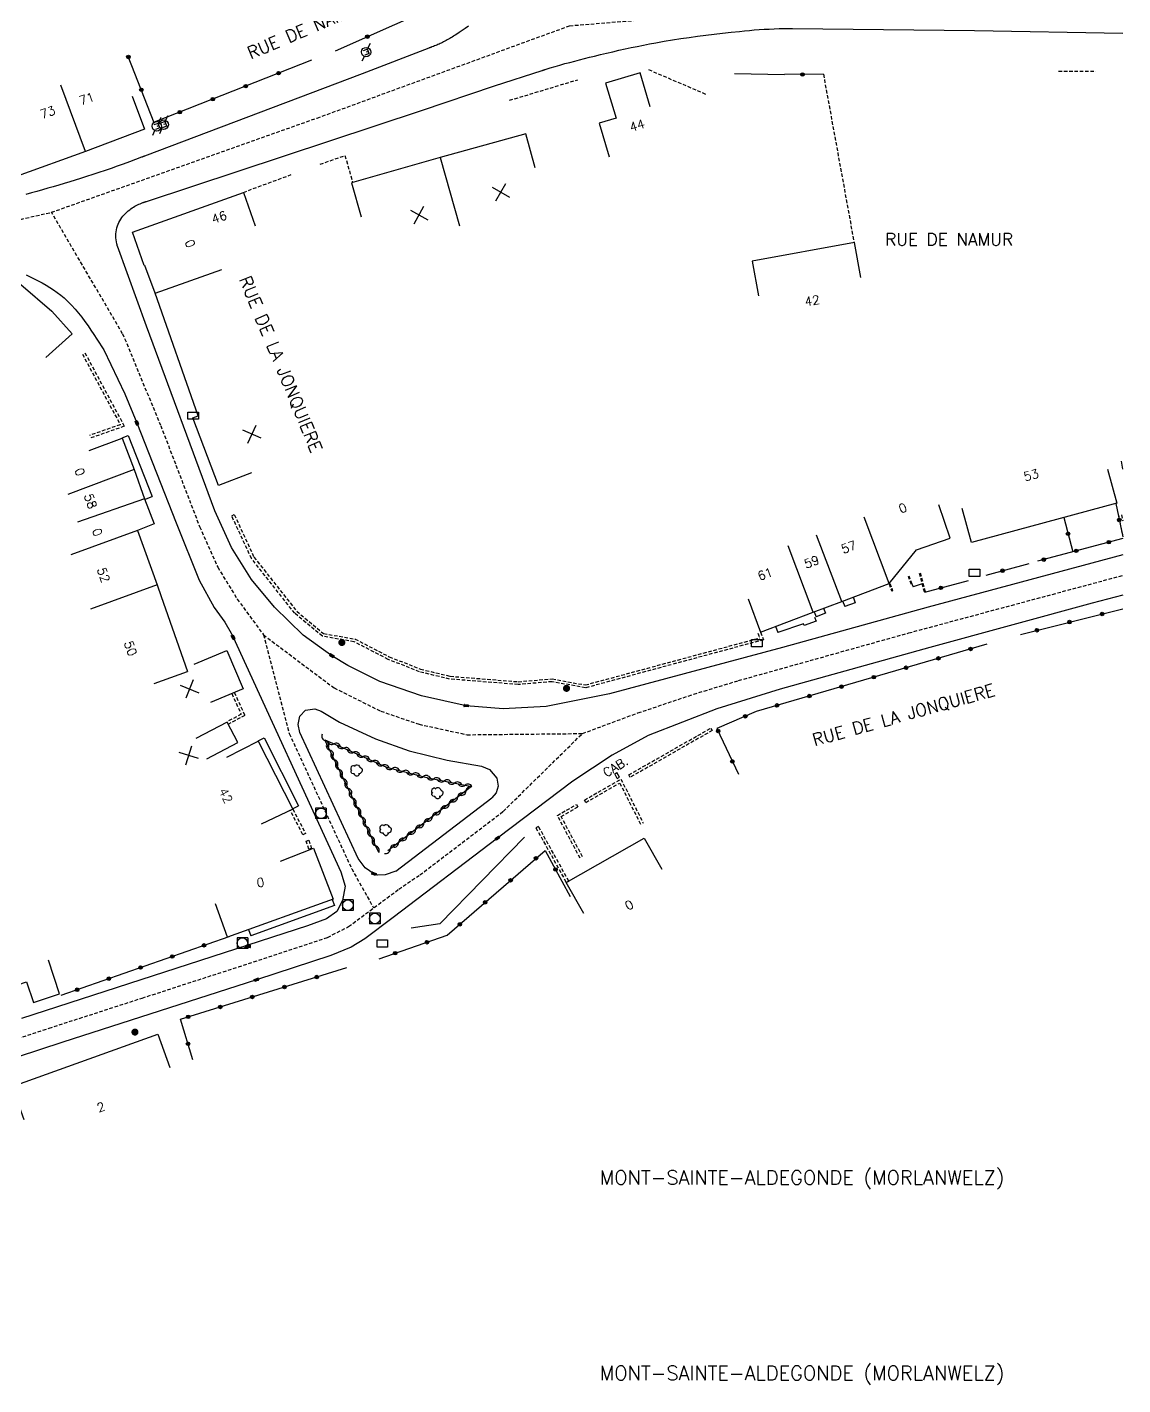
# Model space of a CAD drawing. Header units: millimetres. Extents: x 139000 to 140000, y 124000 to 124885.
# Drawn here: x 139845.2 to 140000, y 124235.2 to 124426.9 of the extents above; entities that cross this region are included whole.
import ezdxf
from ezdxf.enums import TextEntityAlignment as Align

# ---------------------------------------------------------------- set-up
doc = ezdxf.new("R2010")
doc.units = ezdxf.units.MM
doc.linetypes.add('DASHED', pattern=[0.75, 0.5, -0.25])
doc.layers.get('0').update_dxf_attribs({"linetype": 'CONTINUOUS'})
for name, color, linetype in [('W0001', 6, 'DASHED'), ('W0008', 7, 'CONTINUOUS'), ('W0100', 7, 'CONTINUOUS'), ('W0105', 7, 'CONTINUOUS'), ('W0112', 1, 'DASHED'), ('W0300', 7, 'CONTINUOUS'), ('W0302', 3, 'CONTINUOUS'), ('W0310', 3, 'CONTINUOUS'), ('W0322', 7, 'CONTINUOUS'), ('W0400', 7, 'CONTINUOUS'), ('W0420', 7, 'CONTINUOUS'), ('W0471', 7, 'CONTINUOUS'), ('W0980', 7, 'CONTINUOUS'), ('W0984', 7, 'CONTINUOUS'), ('W0989', 7, 'CONTINUOUS'), ('W0991', 7, 'CONTINUOUS'), ('W1102', 7, 'CONTINUOUS'), ('W1471', 7, 'CONTINUOUS'), ('W1473', 7, 'CONTINUOUS')]:
    doc.layers.add(name, color=color, linetype=linetype)
doc.styles.get("Standard").update_dxf_attribs({"font": 'romans.shx', "width": 0.85})

# ---------------------------------------------------------------- blocks, each defined once
blk = doc.blocks.new('t322o')
at = {"color": 0, "linetype": 'Continuous'}
for radius in [0.25, 0.15]:
    blk.add_circle((0, 0), radius, dxfattribs=at)
blk = doc.blocks.new('t310o')
at = {"color": 0, "linetype": 'Continuous'}
for centre, start, end in [((-0.5, 0.38), 216.8699, 323.1304), ((0.5, -0.37), 36.8699, 143.1303)]:
    blk.add_arc(centre, 0.625, start, end, dxfattribs=at)
blk = doc.blocks.new('T400')
for p, q in [((-0.15, 0.3), (0.15, 0.3)), ((-0.15, -0.25), (-0.15, 0.3)), ((-0.15, 0.15), (0.15, 0.15)), ((-0.15, 0), (0.15, 0)), ((0.15, 0.3), (0.15, -0.25)), ((-0.15, -0.15), (0.15, -0.15)), ((-0.15, -0.25), (-0.15, -0.3)), ((-0.15, -0.3), (0.15, -0.3)), ((0.15, -0.3), (0.15, -0.25))]:
    blk.add_line(p, q)
blk = doc.blocks.new('T300')
for p, q in [((-0.8, 0.51), (-0.86, 0.34)), ((-0.86, 0.34), (-0.86, 0.17)), ((-0.86, 0.17), (-0.74, 0.06)), ((-0.69, 0.63), (-0.8, 0.51)), ((-0.8, -0.06), (-0.74, 0.06)), ((-0.74, 0.06), (-0.69, 0.11)), ((-0.57, 0.69), (-0.69, 0.63)), ((-0.46, 0.69), (-0.57, 0.69)), ((-0.29, 0.63), (-0.46, 0.69)), ((-0.29, 0.63), (-0.17, 0.74)), ((-0.23, 0.57), (-0.29, 0.63)), ((-0.17, 0.74), (-0.06, 0.8)), ((-0.06, 0.8), (0.06, 0.8)), ((0.06, 0.8), (0.23, 0.74)), ((0.23, 0.74), (0.34, 0.63)), ((0.34, 0.63), (0.4, 0.51)), ((0.46, 0.46), (0.34, 0.46)), ((0.4, 0.51), (0.4, 0.46)), ((0.57, 0.4), (0.46, 0.46)), ((0.57, 0.4), (0.69, 0.29)), ((0.69, 0.29), (0.74, 0.17)), ((0.74, 0.06), (0.69, -0.17)), ((0.74, 0.17), (0.74, 0.06)), ((-0.8, -0.17), (-0.8, -0.06)), ((-0.8, -0.23), (-0.8, -0.17)), ((-0.74, -0.34), (-0.8, -0.23)), ((-0.69, -0.4), (-0.74, -0.34)), ((-0.51, -0.46), (-0.69, -0.4)), ((-0.4, -0.46), (-0.51, -0.46)), ((-0.4, -0.46), (-0.34, -0.46)), ((-0.34, -0.46), (-0.34, -0.4)), ((-0.34, -0.51), (-0.34, -0.46)), ((-0.29, -0.63), (-0.34, -0.51)), ((-0.17, -0.74), (-0.29, -0.63)), ((-0.06, -0.8), (-0.17, -0.74)), ((0.06, -0.8), (-0.06, -0.8)), ((0.17, -0.74), (0.06, -0.8)), ((0.23, -0.69), (0.17, -0.74)), ((0.29, -0.46), (0.23, -0.46)), ((0.29, -0.63), (0.23, -0.69)), ((0.46, -0.4), (0.29, -0.46)), ((0.34, -0.51), (0.29, -0.63)), ((0.34, -0.51), (0.34, -0.46)), ((0.57, -0.34), (0.46, -0.4)), ((0.63, -0.29), (0.57, -0.34)), ((0.69, -0.17), (0.63, -0.29))]:
    blk.add_line(p, q)
blk = doc.blocks.new('T420')
for p, q in [((0.75, 0.75), (-0.75, 0.75)), ((-0.75, 0.75), (-0.75, -0.75)), ((0.75, 0.75), (0.75, -0.75)), ((0.75, -0.75), (-0.75, -0.75))]:
    blk.add_line(p, q)
blk.add_ellipse((0, 0), major_axis=(-0.53, 0.53), ratio=1, start_param=3.926991, end_param=10.210176)
blk = doc.blocks.new('t991o')
at = {"color": 0, "linetype": 'Continuous'}
for p, q in [((-1, 1), (1, -1)), ((-1, -1), (1, 1))]:
    blk.add_line(p, q, dxfattribs=at)
blk = doc.blocks.new('T471')
for p, q in [((-0.333334, 0.333334), (-0.333334, -0.333334)), ((-0.333334, 0.333334), (0.333334, 0.333334)), ((-0.333334, 0), (0, 0)), ((0.500001, 0.500001), (1.000002, 1.000002)), ((-0.500001, -0.500001), (-1.000002, -1.000002)), ((-0.333334, -0.333334), (0.333334, -0.333334))]:
    blk.add_line(p, q)
blk.add_ellipse((0, 0), major_axis=(0.471405, 0.471405), ratio=1, start_param=5.4977871438, end_param=11.780972451)
blk = doc.blocks.new('T1471')
at = {"color": 0, "linetype": 'Continuous', "flags": 128}
blk.add_lwpolyline([(-0.75, -0.5), (-0.75, 0.5), (0.75, 0.5), (0.75, -0.5), (-0.75, -0.5)], dxfattribs=at)
blk = doc.blocks.new('T1473')
at = {"color": 0, "linetype": 'Continuous', "const_width": 0.5, "flags": 128}
blk.add_lwpolyline([(-0.25, 0, 1), (0.25, 0, 1)], format="xyb", close=True, dxfattribs=at)

msp = doc.modelspace()

# ---------------------------------------------------------------- linework, layer by layer
at = {"layer": 'W0001'}
for points in [[(139657.77, 124357.81), (139690.94, 124365.19), (139716.61, 124370.99), (139734.64, 124375.05), (139773.84, 124383.88), (139826.67, 124395.81), (139848.62, 124400.77), (139886.16, 124414.09), (139921.83, 124427.12), (139940.89, 124428.68), (139951.11, 124429.09), (139967.5, 124428.96), (139981.75, 124428.54), (140000, 124428.36)], [(139858.67, 124383.62), (139848.62, 124400.77)], [(139858.67, 124383.62), (139864.05, 124370.63), (139869.55, 124356.37), (139872.11, 124350.63), (139874.86, 124346.14), (139878.57, 124341.09), (139888.55, 124333.59), (139895.15, 124330.31), (139900.56, 124328.46), (139907.34, 124326.98), (139923.64, 124327.15)], [(139752.24, 124247.23), (139758.36, 124249.1), (139762.19, 124250.75), (139768.71, 124253.65), (139791.48, 124263.79), (139813.88, 124273.65), (139819.18, 124275.78), (139825.15, 124277.92), (139832.45, 124280.35), (139848.27, 124285.53), (139861.44, 124289.79), (139875.05, 124294.2), (139887.63, 124298.36), (139890.6, 124299.88), (139897.69, 124305.16), (139900.68, 124307.18), (139912.44, 124316.15), (139923.64, 124327.15), (139931.49, 124330.07), (139939.38, 124332.71), (139945.7, 124334.63), (139969.75, 124341.36), (140000, 124349.49)], [(139878.57, 124341.09), (139882.22, 124327.14), (139891.04, 124308.03), (139894.14, 124302.52)]]:
    msp.add_lwpolyline(points, dxfattribs=at)
at = {"layer": 'W0008'}
msp.add_line((139897.28, 124307.71), (139910.83, 124318.05), dxfattribs=at)
for points in [[(139907.55, 124427.04), (139907.09, 124426.74), (139906.64, 124426.45), (139906.2, 124426.16), (139905.75, 124425.86), (139905.58, 124425.75), (139905.41, 124425.64), (139905.23, 124425.53), (139905.06, 124425.43), (139904.89, 124425.32), (139904.72, 124425.22), (139904.55, 124425.12), (139904.38, 124425.02), (139904.2, 124424.92), (139904.02, 124424.83), (139903.86, 124424.75), (139903.7, 124424.68), (139903.55, 124424.61), (139903.39, 124424.54), (139903.23, 124424.47), (139903.06, 124424.4), (139902.91, 124424.34), (139902.75, 124424.27), (139902.58, 124424.2), (139902.42, 124424.14), (139902.38, 124424.12), (139902.33, 124424.1), (139902.28, 124424.09), (139902.22, 124424.07), (139902.17, 124424.05), (139902.12, 124424.03), (139902.08, 124424.01), (139902.03, 124423.99), (139901.98, 124423.98), (139901.94, 124423.95), (139892.5, 124420.35), (139861.78, 124408.7), (139861.73, 124408.69), (139861.69, 124408.67), (139861.64, 124408.66), (139861.59, 124408.64), (139861.56, 124408.62), (139861.52, 124408.61), (139861.47, 124408.59), (139861.42, 124408.57), (139861.38, 124408.55), (139861.34, 124408.54), (139861.34, 124408.54), (139860.48, 124408.22), (139859.62, 124407.91), (139858.77, 124407.59), (139857.91, 124407.29), (139857.05, 124406.98), (139856.19, 124406.69), (139855.33, 124406.4), (139854.45, 124406.11), (139853.59, 124405.83), (139852.72, 124405.55), (139851.95, 124405.31), (139851.19, 124405.07), (139850.42, 124404.84), (139849.66, 124404.61), (139848.88, 124404.38), (139848.11, 124404.16), (139847.33, 124403.95), (139846.55, 124403.73), (139845.78, 124403.52), (139845, 124403.3)], [(139862.05, 124384.67), (139857.94, 124395.99), (139857.94, 124395.99), (139857.92, 124396.02), (139857.92, 124396.05), (139857.91, 124396.09), (139857.91, 124396.12), (139857.89, 124396.15), (139857.89, 124396.18), (139857.88, 124396.21), (139857.88, 124396.24), (139857.86, 124396.27), (139857.86, 124396.3), (139857.86, 124396.3), (139857.8, 124396.58), (139857.75, 124396.86), (139857.73, 124397.15), (139857.72, 124397.43), (139857.73, 124397.72), (139857.75, 124398.01), (139857.8, 124398.29), (139857.86, 124398.56), (139857.94, 124398.84), (139858.03, 124399.1), (139858.14, 124399.34), (139858.27, 124399.58), (139858.41, 124399.8), (139858.55, 124400.02), (139858.72, 124400.23), (139858.89, 124400.43), (139859.06, 124400.62), (139859.27, 124400.8), (139859.47, 124400.98), (139859.67, 124401.14), (139859.67, 124401.14), (139859.84, 124401.27), (139860.02, 124401.39), (139860.2, 124401.51), (139860.39, 124401.62), (139860.58, 124401.72), (139860.77, 124401.82), (139860.95, 124401.91), (139861.16, 124401.99), (139861.36, 124402.07), (139861.55, 124402.15), (139861.61, 124402.16), (139861.66, 124402.19), (139861.7, 124402.2), (139861.75, 124402.22), (139861.8, 124402.23), (139861.86, 124402.25), (139861.91, 124402.27), (139861.95, 124402.28), (139862, 124402.3), (139862.05, 124402.31), (139900.92, 124415.17), (139911.22, 124418.63), (139917.94, 124420.8), (139917.94, 124420.8), (139917.97, 124420.81), (139918.02, 124420.82), (139918.06, 124420.84), (139918.11, 124420.85), (139918.16, 124420.87), (139918.2, 124420.88), (139918.25, 124420.9), (139918.3, 124420.91), (139918.33, 124420.92), (139918.38, 124420.94), (139919.06, 124421.16), (139919.77, 124421.37), (139920.45, 124421.56), (139921.14, 124421.77), (139921.84, 124421.95), (139922.55, 124422.14), (139923.23, 124422.32), (139923.94, 124422.5), (139924.64, 124422.67), (139925.34, 124422.84), (139926.2, 124423.05), (139927.06, 124423.26), (139927.94, 124423.45), (139928.8, 124423.65), (139929.66, 124423.84), (139930.53, 124424.03), (139931.39, 124424.21), (139932.27, 124424.38), (139933.12, 124424.55), (139934, 124424.71), (139934, 124424.71), (139935.17, 124424.92), (139936.36, 124425.12), (139937.53, 124425.3), (139938.72, 124425.48), (139939.89, 124425.65), (139941.08, 124425.8), (139942.27, 124425.95), (139943.45, 124426.08), (139944.64, 124426.21), (139945.83, 124426.33), (139946.53, 124426.4), (139947.23, 124426.46), (139947.92, 124426.52), (139948.62, 124426.57), (139949.33, 124426.62), (139950.03, 124426.66), (139950.72, 124426.69), (139951.42, 124426.71), (139952.12, 124426.72), (139952.83, 124426.72), (139952.88, 124426.72), (139952.92, 124426.72), (139952.97, 124426.72), (139953.02, 124426.72), (139953.08, 124426.72), (139953.12, 124426.72), (139953.17, 124426.72), (139953.22, 124426.72), (139953.28, 124426.72), (139953.33, 124426.72), (139979.06, 124426.44), (140000, 124426.06)], [(139945.11, 124420.39), (139952.17, 124420.22)], [(139845.06, 124391.94), (139845.62, 124391.66), (139846.19, 124391.38), (139846.75, 124391.09), (139847.31, 124390.8), (139847.86, 124390.48), (139848.39, 124390.16), (139848.92, 124389.81), (139849.42, 124389.45), (139849.92, 124389.08), (139850.41, 124388.68), (139850.94, 124388.18), (139851.45, 124387.66), (139851.95, 124387.11), (139852.44, 124386.54), (139852.89, 124385.95), (139853.34, 124385.35), (139853.78, 124384.74), (139854.2, 124384.12), (139854.62, 124383.49), (139855.05, 124382.87)], [(140000, 124352.38), (139972.49, 124344.98), (139951.9, 124339.3), (139927.46, 124332.74), (139918.51, 124330.97), (139912.46, 124330.65), (139907.2, 124331.08), (139900.89, 124332.46), (139895.02, 124334.5), (139890.51, 124336.75), (139888.22, 124338.14), (139884.16, 124341.06), (139880.15, 124344.99), (139876.88, 124348.9), (139874.05, 124353.43), (139871.71, 124358.62), (139862.05, 124384.67)], [(139855.05, 124382.87), (139856.02, 124381.34), (139859, 124375.11), (139860.68, 124371.02), (139866.23, 124356.89), (139869.47, 124348.79), (139871.6, 124344.96), (139873.1, 124342.88), (139874.01, 124341.32), (139874.29, 124340.76), (139889.5, 124307.63), (139890.13, 124305.61), (139889.74, 124303.57), (139888.92, 124302.01), (139887.46, 124301), (139884.78, 124300), (139844.4, 124286.88)], [(140000, 124346.67), (139995.66, 124345.57), (139972.72, 124339.32), (139951.57, 124333.4), (139942.61, 124330.65), (139932.91, 124326.86), (139927.83, 124324.08), (139922.28, 124320.43), (139911.65, 124312.37), (139896.89, 124301.18), (139892.89, 124298.13), (139890.97, 124296.96), (139888.11, 124295.82), (139877.6, 124292.38), (139850.24, 124283.55), (139834.11, 124278.29)], [(139897.28, 124307.71), (139895.77, 124307.17), (139894.74, 124307.14), (139894.18, 124307.33), (139892.92, 124308.19), (139891.93, 124309.48), (139883.72, 124327.3), (139883.46, 124328.41), (139883.7, 124329.6), (139884.51, 124330.44), (139885.82, 124330.66), (139886.74, 124330.33), (139889.32, 124328.74), (139894.41, 124326.38), (139899.18, 124324.7), (139904.53, 124323.37), (139909.39, 124322.53), (139910.52, 124322.05), (139911.55, 124320.85), (139911.75, 124319.71), (139911.47, 124318.79), (139910.83, 124318.05)]]:
    msp.add_lwpolyline(points, dxfattribs=at)
at = {"layer": 'W0100'}
for p, q in [((140000, 124364.49), (139999.79, 124365.62)), ((139863.13, 124334.23), (139867.85, 124335.89)), ((139928.87, 124320.98), (139928.52, 124321.64)), ((139928.56, 124320.8), (139928.87, 124320.98))]:
    msp.add_line(p, q, dxfattribs=at)
for points in [[(139933.23, 124415.69), (139931.8, 124420.48), (139926.92, 124419.02), (139928.39, 124414.09), (139926, 124413.38), (139927.42, 124408.59)], [(139860, 124417.18), (139861.75, 124412.5), (139853.41, 124409.37), (139843.75, 124405.89), (139844, 124407.88), (139839.64, 124408.41), (139840.25, 124413.38)], [(139916.97, 124407.03), (139915.64, 124411.85), (139903.56, 124408.51), (139891.02, 124404.95), (139892.38, 124400.13)], [(139861.73, 124393.25), (139860.05, 124397.95), (139875.73, 124403.59), (139877.42, 124398.88)], [(139962.97, 124391.58), (139962.06, 124396.5), (139947.62, 124393.87), (139948.53, 124388.95)], [(139789.48, 124373.17), (139788.14, 124377.98), (139797.16, 124380.51), (139798.97, 124381.21), (139802.02, 124382.25), (139806, 124383.59), (139810.97, 124385.27), (139815.38, 124386.72), (139819.83, 124388.13), (139824.42, 124389.68), (139828.34, 124390.57), (139832.28, 124391.47), (139837.45, 124392.05), (139840.48, 124391.66), (139844.31, 124390.56), (139848.66, 124386.8), (139851.52, 124383.59), (139847.8, 124380.26)], [(139876.89, 124363.95), (139872.21, 124362.19), (139868.61, 124371.72), (139869.36, 124372), (139863.25, 124389.37), (139861.82, 124393.27)], [(139853.94, 124367.13), (139858.61, 124368.89), (139860.29, 124364.45), (139861.74, 124360.31), (139863.15, 124356.79), (139860.75, 124355.82), (139863.55, 124348.14), (139864.13, 124346.49), (139867.85, 124335.89)], [(139997.84, 124364.51), (139999.15, 124359.68), (139978.62, 124354.11), (139977.31, 124358.93)], [(139947.04, 124346.16), (139948.8, 124341.48), (139956.23, 124344.28), (139960.28, 124345.82), (139966.98, 124348.35), (139970.82, 124353.1), (139975.59, 124354.73), (139973.98, 124359.46)], [(139868.8, 124336.93), (139873.4, 124338.89), (139875.71, 124333.48), (139871.11, 124331.52)], [(139870.55, 124323.56), (139874.97, 124325.9), (139873.45, 124328.77), (139869.03, 124326.43)], [(139873.38, 124323.81), (139877.84, 124326.08), (139882.71, 124316.49), (139878.27, 124314.35)], [(139928.56, 124320.8), (139928.21, 124321.46), (139928.52, 124321.64)], [(139923.83, 124301.75), (139921.36, 124306.1), (139932.38, 124312.35), (139934.85, 124308)], [(139880.97, 124309.14), (139885.63, 124310.96), (139888.43, 124303.77), (139873.47, 124298.4), (139871.78, 124303.11)], [(139826.86, 124291.04), (139828.54, 124286.32), (139834.17, 124288.33), (139845.07, 124292.06), (139846.07, 124289.17), (139849.77, 124290.4), (139848.18, 124295.15)], [(139844.74, 124272.6), (139843.05, 124277.31), (139863.65, 124284.69), (139865.34, 124279.99)]]:
    msp.add_lwpolyline(points, dxfattribs=at)
at = {"layer": 'W0105'}
for p, q in [((139858.6, 124368.92), (139859.46, 124369.26)), ((139859.46, 124369.26), (139862.83, 124360.62)), ((139861.78, 124360.21), (139862.83, 124360.62)), ((139970.21, 124348.22), (139970.35, 124347.85)), ((139971.62, 124348.31), (139970.35, 124347.85)), ((139960.41, 124345.87), (139960.7, 124345.09)), ((139961.88, 124346.45), (139962.18, 124345.63)), ((139956.39, 124344.34), (139956.65, 124343.64)), ((139957.99, 124344.15), (139956.65, 124343.64)), ((139957.72, 124344.85), (139957.99, 124344.15)), ((139962.18, 124345.63), (139960.7, 124345.09)), ((139950.94, 124342.33), (139951.26, 124341.4)), ((139956.45, 124343.57), (139956.65, 124343.02)), ((139877.82, 124326.12), (139878.66, 124326.54)), ((139878.66, 124326.54), (139883.53, 124316.95)), ((139882.69, 124316.52), (139883.53, 124316.95)), ((139888.29, 124303.72), (139888.6, 124302.87)), ((139888.6, 124302.87), (139876.78, 124298.56)), ((139876.44, 124299.48), (139876.78, 124298.56))]:
    msp.add_line(p, q, dxfattribs=at)
msp.add_lwpolyline([(139956.65, 124343.02), (139954.97, 124342.41), (139954.88, 124342.65), (139951.26, 124341.4)], dxfattribs=at)
at = {"layer": 'W0112'}
for p, q in [((139876.88, 124351.86), (139874.08, 124357.91)), ((139999.37, 124357.97), (140000, 124354.93)), ((139999.82, 124358.06), (140000, 124357.18)), ((139971.35, 124349.86), (139972.05, 124347.23)), ((139966.96, 124348.3), (139967.36, 124347.26)), ((139970.24, 124348.25), (139969.8, 124349.39)), ((139948.43, 124341.34), (139948.69, 124340.66)), ((139930.19, 124321.31), (139941.8, 124327.93)), ((139941.8, 124327.93), (139941.99, 124327.59)), ((139922.8, 124317.13), (139923, 124316.78)), ((139924.12, 124317.42), (139923.92, 124317.76)), ((139882.71, 124316.49), (139884.5, 124313.05)), ((139917.07, 124313.85), (139921.36, 124306.1)), ((139884.5, 124313.05), (139884.14, 124312.86)), ((139884.98, 124312.07), (139885.38, 124310.93)), ((139885.38, 124310.93), (139885, 124310.8)), ((139921.36, 124306.1), (139921.71, 124306.29))]:
    msp.add_line(p, q, dxfattribs=at)
for points in [[(139932.98, 124420.93), (139941.11, 124417.44)], [(139990.91, 124420.7), (139996.2, 124420.72)], [(139913.34, 124416.59), (139923, 124419.5)], [(139957.69, 124420.27), (139962.02, 124396.49)], [(139886.59, 124407.56), (139890.09, 124408.79), (139891.17, 124404.99)], [(139875.73, 124403.59), (139882.5, 124406.09)], [(139852.98, 124380.75), (139858.34, 124370.77), (139853.99, 124369.25)], [(139853.34, 124380.94), (139858.91, 124370.55), (139854.12, 124368.87)], [(139874.08, 124357.91), (139874.45, 124358.07), (139877.23, 124352.07), (139883.28, 124344.41), (139887.06, 124341.27), (139891.51, 124340.5), (139896.35, 124337.99), (139900.75, 124336.25), (139904.95, 124335.24), (139914.56, 124334.47), (139919.38, 124334.87), (139924.06, 124334.01), (139948.69, 124340.66)], [(139948.8, 124341.48), (139949.23, 124340.39), (139924.07, 124333.6), (139919.36, 124334.47), (139914.56, 124334.07), (139904.88, 124334.84), (139900.62, 124335.87), (139896.19, 124337.62), (139891.38, 124340.12), (139886.89, 124340.89), (139882.99, 124344.13), (139876.88, 124351.86)], [(139971.23, 124349.82), (139971.92, 124347.19), (139972.05, 124347.23)], [(139967.07, 124348.36), (139967.47, 124347.32), (139967.36, 124347.26)], [(139970.24, 124348.25), (139970.13, 124348.19), (139969.69, 124349.33)], [(139874.09, 124332.8), (139875.42, 124329.88), (139873.44, 124328.83)], [(139874.45, 124332.96), (139875.93, 124329.71), (139873.63, 124328.48)], [(139941.99, 124327.59), (139930.39, 124320.96), (139930.19, 124321.31)], [(139923.92, 124317.76), (139929.08, 124320.71), (139932.24, 124314.48)], [(139924.12, 124317.42), (139928.91, 124320.16), (139931.88, 124314.3)], [(139923.3, 124309.55), (139920.1, 124315.59), (139922.8, 124317.13)], [(139884.14, 124312.86), (139882.35, 124316.31), (139882.71, 124316.49)], [(139923.66, 124309.74), (139920.63, 124315.43), (139923, 124316.78)], [(139921.71, 124306.29), (139917.42, 124314.04), (139917.07, 124313.85)], [(139885, 124310.8), (139884.6, 124311.93), (139884.98, 124312.07)]]:
    msp.add_lwpolyline(points, dxfattribs=at)
at = {"layer": 'W0302'}
msp.add_lwpolyline([(139915.45, 124312.49), (139903.51, 124300.29), (139899.42, 124299.65)], dxfattribs=at)
at = {"layer": 'W0310'}
msp.add_line((139907.98, 124319.65), (139896.16, 124310.58), dxfattribs=at)
msp.add_lwpolyline([(139894.86, 124310.36), (139887.26, 124326.25), (139890.92, 124324.65), (139895.94, 124322.42), (139901.82, 124320.91), (139907.99, 124319.66)], dxfattribs=at)
at = {"layer": 'W0322'}
for p, q in [((139999, 124359.64), (140000, 124354.94)), ((139991.64, 124357.64), (139992.93, 124352.82)), ((140000, 124354.72), (139987.96, 124351.49)), ((139980.69, 124349.52), (139986.77, 124351.16)), ((139972, 124347.12), (139978.21, 124348.75)), ((139985.55, 124341.16), (140000, 124344.77)), ((139850, 124290.18), (139873.71, 124298.46)), ((139894.94, 124295.34), (139904.51, 124298.65))]:
    msp.add_line(p, q, dxfattribs=at)
for points in [[(139919.94, 124446.12), (139918.81, 124442.52), (139917.69, 124440.07), (139913.84, 124434.73), (139888.69, 124423.55)], [(139885.36, 124422.27), (139863.14, 124413.48)], [(139957.69, 124420.27), (139957.69, 124420.27), (139957.69, 124420.27), (139952.17, 124420.22)], [(139980.77, 124339.77), (139948.19, 124330.26), (139942.64, 124327.85), (139945.67, 124321.4)], [(139904.51, 124298.65), (139918.36, 124310.63), (139921.92, 124304.12)], [(139868.6, 124281.04), (139866.87, 124286.79), (139890.37, 124294.09)]]:
    msp.add_lwpolyline(points, dxfattribs=at)
at = {"layer": 'W0322', "flags": 128}
msp.add_lwpolyline([(139863.15, 124413.4), (139859.46, 124422.78)], dxfattribs=at)
at = {"layer": 'W1102'}
for p, q in [((139863.25, 124389.37), (139872.69, 124392.69)), ((139860.29, 124364.45), (139850.94, 124360.92)), ((139861.74, 124360.31), (139852.3, 124357)), ((139966.98, 124348.35), (139963.45, 124357.7)), ((139860.75, 124355.82), (139851.36, 124352.4)), ((139956.23, 124344.28), (139952.71, 124353.64)), ((139960.28, 124345.82), (139956.73, 124355.17)), ((139863.55, 124348.14), (139854.15, 124344.72))]:
    msp.add_line(p, q, dxfattribs=at)
for points in [[(139853.41, 124409.37), (139849.95, 124418.75)], [(139903.56, 124408.51), (139906.25, 124398.88)]]:
    msp.add_lwpolyline(points, dxfattribs=at)

# ---------------------------------------------------------------- block references
at = {"layer": 'W0300'}
for p in [(139891.76, 124321.92), (139903.18, 124318.72), (139895.87, 124313.52)]:
    msp.add_blockref('T300', p, dxfattribs=at)
at = {"layer": 'W0310'}
for p, rotation in [((139887.31, 124326.15), 115.5622465271867), ((139887.96, 124324.8), 115.5622465271867), ((139888.54, 124325.69), 336.3435204966092), ((139889.91, 124325.09), 336.3435204966092), ((139891.29, 124324.49), 336.113796306911), ((139888.6, 124323.45), 115.5622465271867), ((139889.25, 124322.09), 115.5622465271867), ((139892.66, 124323.88), 336.113796306911), ((139894.03, 124323.27), 336.113796306911), ((139895.4, 124322.66), 336.113796306911), ((139889.9, 124320.74), 115.5622465271867), ((139896.82, 124322.2), 345.6112165676047), ((139898.27, 124321.82), 345.6112165676047), ((139899.73, 124321.45), 345.6112165676047), ((139901.18, 124321.08), 345.6112165676047), ((139902.64, 124320.75), 348.5364419501572), ((139904.11, 124320.45), 348.5364419501572), ((139890.55, 124319.38), 115.5622465271867), ((139891.19, 124318.03), 115.5622465271867), ((139905.58, 124320.15), 348.5364419501572), ((139906, 124318.13), 217.5066133515055), ((139907.05, 124319.85), 348.5364419501572), ((139907.19, 124319.05), 217.5066133515055), ((139891.84, 124316.68), 115.5622465271867), ((139903.62, 124316.31), 217.5066133515055), ((139904.81, 124317.22), 217.5066133515055), ((139892.49, 124315.33), 115.5622465271867), ((139901.24, 124314.48), 217.5066133515055), ((139902.43, 124315.39), 217.5066133515055), ((139893.14, 124313.97), 115.5622465271867), ((139893.78, 124312.62), 115.5622465271867), ((139898.86, 124312.65), 217.5066133515055), ((139900.05, 124313.57), 217.5066133515055), ((139894.43, 124311.27), 115.5622465271867), ((139896.48, 124310.83), 217.5066133515055), ((139897.67, 124311.74), 217.5066133515055)]:
    msp.add_blockref('t310o', p, dxfattribs=dict(at, rotation=rotation))
at = {"layer": 'W0322'}
for p, rotation in [((139893.26, 124425.58), 203.9756530490781), ((139859.49, 124422.71), 111.5034285589581), ((139880.71, 124420.43), 201.5820629066743), ((139876.06, 124418.59), 201.5820629066743), ((139861.32, 124418.06), 111.5034285589581), ((139871.41, 124416.75), 201.5820629066743), ((139866.76, 124414.91), 201.5820629066743), ((139999.49, 124357.32), 282.0172750961936), ((139992.25, 124355.35), 284.9690725185111), ((139998.01, 124354.18), 195.0138604548628), ((139988.83, 124351.72), 195.0138604548628), ((139993.42, 124352.95), 195.0138604548628), ((139982.99, 124350.14), 15.08038869118639), ((139974.3, 124347.73), 14.71681025384518), ((139997.08, 124344.04), 14.03430217914473), ((139987.86, 124341.74), 14.03430217914473), ((139992.47, 124342.89), 14.03430217914473), ((139973.93, 124337.77), 196.2786782387964), ((139978.49, 124339.1), 196.2786782387964), ((139969.37, 124336.44), 196.2786782387964), ((139964.81, 124335.11), 196.2786782387964), ((139955.69, 124332.45), 196.2786782387964), ((139960.25, 124333.78), 196.2786782387964), ((139951.13, 124331.12), 196.2786782387964), ((139946.65, 124329.59), 203.468661749415), ((139942.81, 124327.5), 295.1377322154381), ((139944.83, 124323.2), 295.1377322154381), ((139917.08, 124309.53), 40.88197588789556), ((139919.83, 124307.95), 298.6580076663749), ((139913.49, 124306.42), 40.88197588789556), ((139909.9, 124303.31), 40.88197588789556), ((139906.31, 124300.2), 40.88197588789556), ((139901.67, 124297.67), 19.06090950058475), ((139865.69, 124295.66), 19.25666670097526), ((139870.18, 124297.23), 19.25666670097526), ((139897.18, 124296.12), 19.06090950058475), ((139861.21, 124294.1), 19.25666670097526), ((139856.72, 124292.53), 19.25666670097526), ((139886.09, 124292.76), 17.2492796185501), ((139852.24, 124290.96), 19.25666670097526), ((139877.01, 124289.94), 17.2492796185501), ((139881.55, 124291.35), 17.2492796185501), ((139872.48, 124288.53), 17.2492796185501), ((139867.94, 124287.13), 17.2492796185501), ((139867.91, 124283.32), 106.6698812599392)]:
    msp.add_blockref('t322o', p, dxfattribs=dict(at, rotation=rotation))
msp.add_blockref('t322o', (139954.74, 124420.24), dxfattribs=at)
at = {"layer": 'W0400'}
for p, rotation in [((139860.68, 124371.02), 22.26574707031248), ((139874.29, 124340.76), 26.3190917968749), ((139888.22, 124338.14), 238.7530975341796), ((139907.2, 124331.08), 265.2470245361328), ((139911.65, 124312.37), 127.1772766113848), ((139894.18, 124307.33), 251.4824523925781), ((139876.44, 124297.09), 90), ((139877.6, 124292.38), 108.0898437494421)]:
    msp.add_blockref('T400', p, dxfattribs=dict(at, rotation=rotation))
at = {"layer": 'W0420'}
for p in [(139886.69, 124315.88), (139890.49, 124302.91), (139894.3, 124301.03), (139875.59, 124297.54)]:
    msp.add_blockref('T420', p, dxfattribs=at)
at = {"layer": 'W0471'}
for p, rotation in [((139893.08, 124423.39), 200.0788558386639), ((139863.5, 124412.91), 199.5297964568995), ((139864.47, 124413.15), 199.529796456744)]:
    msp.add_blockref('T471', p, dxfattribs=dict(at, rotation=rotation))
at = {"layer": 'W0991'}
for p, rotation in [((139912.11, 124403.61), 15.47465244219814), ((139900.56, 124400.38), 15.85108298865408), ((139876.96, 124369.43), 110.6630675819801), ((139868.11, 124333.44), 293.0838136545139), ((139868.02, 124324.06), 117.9150414647825)]:
    msp.add_blockref('t991o', p, dxfattribs=dict(at, rotation=rotation))
at = {"layer": 'W1471'}
for p in [(139868.65, 124372.03), (139979.04, 124349.85), (139948.29, 124339.91), (139895.37, 124297.49)]:
    msp.add_blockref('T1471', p, dxfattribs=at)
at = {"layer": 'W1473'}
for p in [(139889.65, 124340.01), (139921.39, 124333.53), (139860.41, 124284.98)]:
    msp.add_blockref('T1473', p, dxfattribs=at)

# ---------------------------------------------------------------- texts
at = {"layer": 'W0980'}
for p in [(139954.66, 124264.31), (139954.66, 124236.68)]:
    msp.add_text('MONT-SAINTE-ALDEGONDE (MORLANWELZ)', height=2, dxfattribs=at).set_placement(p, align=Align.MIDDLE)
at = {"layer": 'W0984'}
msp.add_text('CAB.', height=1.25, rotation=31.2232, dxfattribs=at).set_placement((139928.31, 124322.45), align=Align.MIDDLE)
at = {"layer": 'W0989'}
for s, rotation, p in [('RUE DE NAMUR', 23, (139884.74, 124426.71)), ('RUE DE LA JONQUIERE', 292.5301, (139880.94, 124379.3)), ('RUE DE LA JONQUIERE', 15.6339, (139969.05, 124329.72))]:
    msp.add_text(s, height=1.75, rotation=rotation, dxfattribs=at).set_placement(p, align=Align.MIDDLE)
msp.add_text('RUE DE NAMUR', height=1.75, dxfattribs=at).set_placement((139966.41, 124396.08))
at = {"layer": 'W0991'}
for s, rotation, p in [('71', 20, (139853.59, 124416.83)), ('73', 20, (139848.09, 124414.9)), ('44', 17, (139931.36, 124413.04)), ('46', 19, (139872.32, 124400.07)), ('0', 110.6768, (139868.21, 124396.35)), ('42', 9, (139956.1, 124388.3)), ('0', 290.6768, (139852.64, 124364.1)), ('53', 15.1871, (139987.05, 124363.65)), ('58', 289.3112, (139854.14, 124359.97)), ('0', 24.7789, (139968.9, 124358.99)), ('0', 290.6768, (139855.1, 124355.58)), ('57', 20.6858, (139961.28, 124353.48)), ('59', 20.8375, (139956.03, 124351.4)), ('52', 290.0166, (139855.98, 124349.55)), ('61', 20.6257, (139949.46, 124349.68)), ('50', 289.3312, (139859.78, 124339.17)), ('42', 296.94, (139873.26, 124318.37)), ('0', 8.0591, (139878.14, 124306.13)), ('0', 29.5774, (139930.23, 124302.92)), ('2', 19.7237, (139855.61, 124274.39))]:
    msp.add_text(s, height=1.25, rotation=rotation, dxfattribs=at).set_placement(p, align=Align.MIDDLE)

doc.saveas('drawing.dxf')
